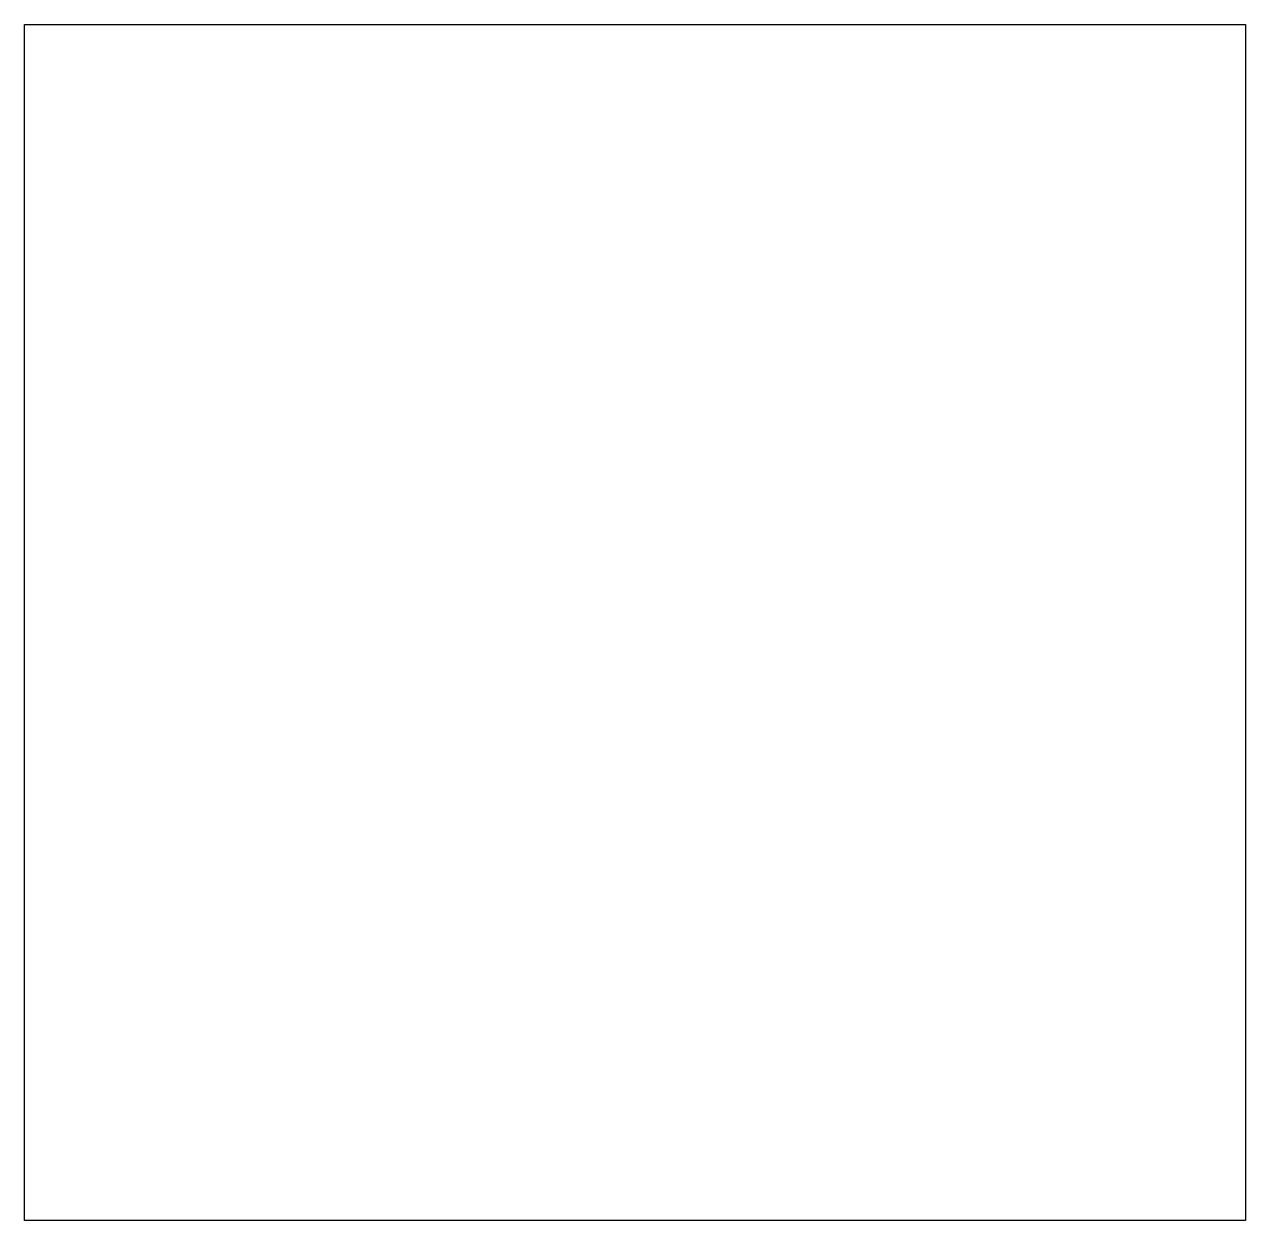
# Model space of a CAD drawing. Header units: millimetres. Extents: x 10.93 to 12.97, y 0.2 to 2.2.
import ezdxf

# ---------------------------------------------------------------- set-up
doc = ezdxf.new("R2010")
doc.units = ezdxf.units.MM

msp = doc.modelspace()

# ---------------------------------------------------------------- linework, layer by layer
at = {"color": 242, "true_color": 0xcd2027}
msp.add_lwpolyline([(10.9261, 2.2009), (12.9664, 2.2009), (12.9664, 0.2034), (10.9261, 0.2034)], close=True, dxfattribs=at)

doc.saveas('drawing.dxf')
